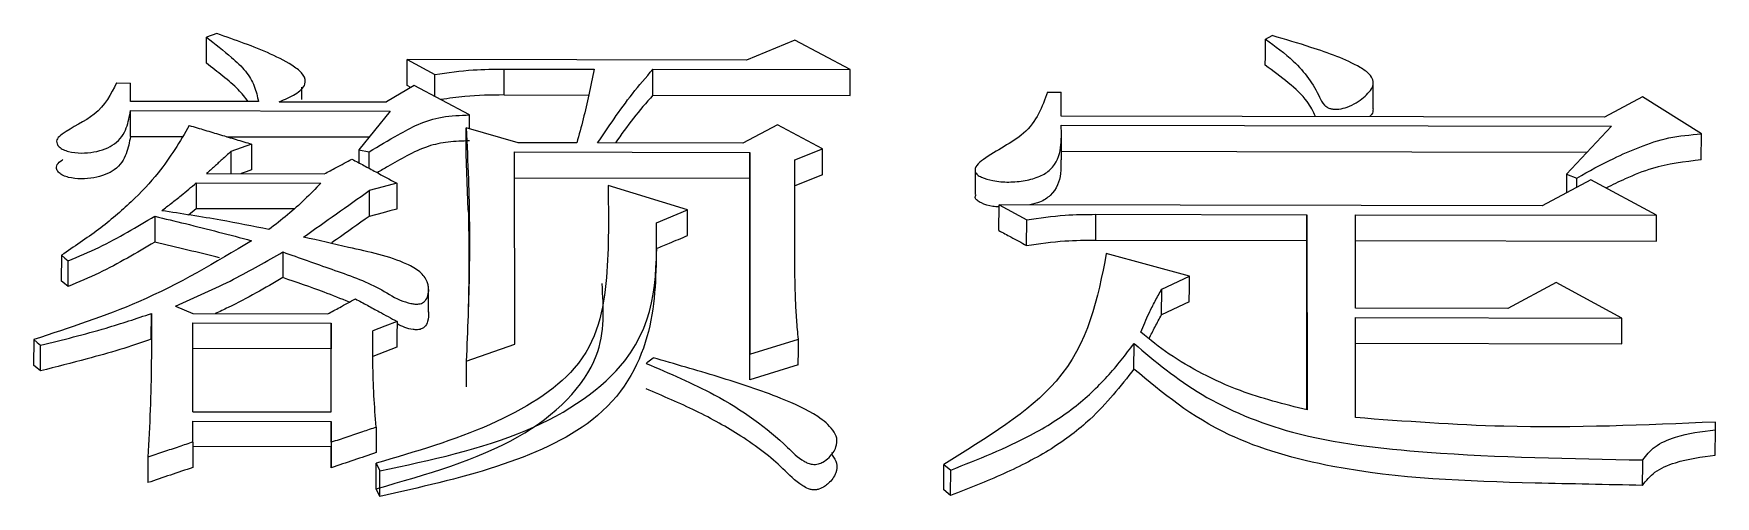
# Model space of a CAD drawing. Header units: millimetres. Extents: x 2451 to 4400, y 944 to 2322.
# Drawn here: x 2897.96 to 2903.22, y 2094.51 to 2095.95 of the extents above; entities that cross this region are included whole.
import ezdxf

# ---------------------------------------------------------------- set-up
doc = ezdxf.new("R2010")
doc.units = ezdxf.units.MM

msp = doc.modelspace()

# ---------------------------------------------------------------- linework, layer by layer
at = {"color": 7, "linetype": 'Continuous', "lineweight": 25}
for p, q in [((2898.4995, 2095.8587), (2898.4998, 2095.9398)), ((2898.5322, 2095.9512), (2898.4998, 2095.9398)), ((2901.8098, 2095.9337), (2901.8315, 2095.9451)), ((2900.3387, 2095.9307), (2900.1873, 2095.868)), ((2900.5118, 2095.8388), (2900.3387, 2095.9307)), ((2899.1269, 2095.7889), (2899.1272, 2095.87)), ((2899.1272, 2095.87), (2899.2137, 2095.8239)), ((2900.1873, 2095.868), (2899.1272, 2095.87)), ((2899.4298, 2095.7597), (2899.4301, 2095.8408)), ((2899.4301, 2095.8408), (2899.7113, 2095.8402)), ((2899.895, 2095.7588), (2899.8952, 2095.8399)), ((2899.8952, 2095.8399), (2900.5118, 2095.8388)), ((2898.2186, 2095.7971), (2898.2618, 2095.797)), ((2898.2619, 2095.7395), (2898.2618, 2095.797)), ((2898.7978, 2095.7459), (2898.7979, 2095.7841)), ((2898.798, 2095.8255), (2898.798, 2095.8269)), ((2899.1488, 2095.7896), (2899.0623, 2095.738)), ((2899.1379, 2095.7831), (2899.1269, 2095.7889)), ((2899.322, 2095.6973), (2899.1488, 2095.7896)), ((2899.2135, 2095.7551), (2899.2137, 2095.8239)), ((2902.1468, 2095.7159), (2902.1471, 2095.7977)), ((2898.6621, 2095.7388), (2898.2619, 2095.7395)), ((2898.727, 2095.7387), (2899.0623, 2095.738)), ((2899.4298, 2095.7597), (2899.6949, 2095.7592)), ((2899.895, 2095.7588), (2900.5115, 2095.7577)), ((2901.1284, 2095.7687), (2901.1717, 2095.7686)), ((2901.1717, 2095.6938), (2901.1717, 2095.7686)), ((2902.989, 2095.7538), (2902.87, 2095.6907)), ((2903.1729, 2095.6383), (2902.989, 2095.7538)), ((2898.2616, 2095.6299), (2898.2619, 2095.7107)), ((2898.2619, 2095.7107), (2899.0732, 2095.7092)), ((2899.0732, 2095.7092), (2898.9759, 2095.5883)), ((2899.3219, 2095.6539), (2899.322, 2095.6973)), ((2902.87, 2095.6907), (2901.1717, 2095.6938)), ((2898.2616, 2095.6299), (2898.4229, 2095.6296)), ((2898.5632, 2095.6293), (2899.0082, 2095.6285)), ((2899.4735, 2095.6105), (2899.3112, 2095.6569)), ((2900.2847, 2095.6667), (2900.1766, 2095.6092)), ((2900.4254, 2095.5914), (2900.2847, 2095.6667)), ((2901.1717, 2095.665), (2902.8917, 2095.6618)), ((2901.1727, 2095.5575), (2901.1729, 2095.6383)), ((2902.8917, 2095.6618), (2902.7511, 2095.5119)), ((2903.1727, 2095.5574), (2903.173, 2095.6382)), ((2898.5756, 2095.5832), (2898.5754, 2095.5138)), ((2898.9759, 2095.5883), (2898.9757, 2095.5479)), ((2898.9759, 2095.5883), (2899.0083, 2095.5824)), ((2899.0082, 2095.5305), (2899.0083, 2095.5824)), ((2899.3176, 2095.3995), (2899.3109, 2095.5761)), ((2899.4626, 2095.5816), (2900.1982, 2095.5802)), ((2899.4629, 2094.9809), (2899.4626, 2095.5816)), ((2899.6573, 2095.6101), (2899.4735, 2095.6105)), ((2900.1766, 2095.6092), (2899.7223, 2095.61)), ((2900.1982, 2095.5802), (2900.1985, 2094.9501)), ((2900.3389, 2095.5568), (2900.4254, 2095.5914)), ((2901.1728, 2095.5842), (2902.8161, 2095.5812)), ((2900.339, 2095.2021), (2900.3389, 2095.5568)), ((2900.903, 2095.5298), (2900.9027, 2095.4491)), ((2898.4675, 2095.485), (2898.8569, 2095.4843)), ((2898.4999, 2095.5139), (2898.8677, 2095.5133)), ((2899.4624, 2095.5009), (2900.198, 2095.4995)), ((2900.0036, 2095.4009), (2899.7548, 2095.4768)), ((2900.1983, 2094.8702), (2900.198, 2095.4995)), ((2900.4251, 2095.5106), (2900.3386, 2095.4762)), ((2902.8269, 2095.4943), (2902.6755, 2095.4134)), ((2902.7511, 2095.5119), (2902.751, 2095.4538)), ((2902.7511, 2095.5119), (2902.7836, 2095.5002)), ((2903.0324, 2095.3837), (2902.8269, 2095.4943)), ((2899.0084, 2095.4608), (2899.0081, 2095.3803)), ((2900.9769, 2095.336), (2900.9771, 2095.4166)), ((2900.9771, 2095.4166), (2901.0637, 2095.3699)), ((2902.6755, 2095.4134), (2900.9771, 2095.4166)), ((2898.3378, 2095.3808), (2898.3375, 2095.3003)), ((2898.4673, 2095.4044), (2898.4435, 2095.3846)), ((2898.7736, 2095.4039), (2898.4673, 2095.4044)), ((2899.906, 2095.28), (2899.9063, 2095.3604)), ((2899.9063, 2095.3604), (2900.0036, 2095.4009)), ((2901.0635, 2095.2894), (2901.0637, 2095.3699)), ((2901.2798, 2095.3065), (2901.28, 2095.3869)), ((2901.28, 2095.3869), (2901.9399, 2095.3857)), ((2901.9399, 2095.3857), (2901.9402, 2094.7757)), ((2902.0913, 2095.3854), (2903.0324, 2095.3837)), ((2902.0915, 2095.0935), (2902.0913, 2095.3854)), ((2901.2798, 2095.3065), (2901.9396, 2095.3053)), ((2901.9399, 2094.7758), (2901.9396, 2095.3053)), ((2902.0911, 2095.305), (2903.0322, 2095.3032)), ((2898.0457, 2095.2589), (2898.0455, 2095.1787)), ((2901.5722, 2095.194), (2901.3126, 2095.2646)), ((2898.0671, 2095.1611), (2898.0674, 2095.2414)), ((2899.1934, 2095.0813), (2899.1937, 2095.1623)), ((2901.4854, 2095.0731), (2901.4857, 2095.1532)), ((2901.4857, 2095.1532), (2901.5722, 2095.194)), ((2902.7188, 2095.1743), (2902.5674, 2095.0926)), ((2902.9244, 2095.0626), (2902.7188, 2095.1743)), ((2901.5719, 2095.1138), (2901.4854, 2095.0731)), ((2902.5674, 2095.0926), (2902.0915, 2095.0935)), ((2898.3268, 2094.997), (2898.3271, 2095.077)), ((2898.4569, 2095.0768), (2898.8788, 2095.076)), ((2898.4569, 2095.0474), (2898.8896, 2095.0466)), ((2898.457, 2094.7703), (2898.4569, 2095.0474)), ((2898.8896, 2095.0466), (2898.8893, 2094.9666)), ((2898.8897, 2094.7695), (2898.8896, 2095.0466)), ((2902.0915, 2095.0642), (2902.9244, 2095.0626)), ((2902.0916, 2094.7517), (2902.0915, 2095.0642)), ((2897.9593, 2094.9955), (2897.959, 2094.9155)), ((2900.1985, 2094.9501), (2900.3499, 2094.9969)), ((2897.9807, 2094.8978), (2897.981, 2094.9778)), ((2898.8893, 2094.9666), (2898.4566, 2094.9674)), ((2898.8894, 2094.7695), (2898.8893, 2094.9666)), ((2899.3115, 2094.9282), (2899.4629, 2094.9809)), ((2900.1983, 2094.8702), (2900.1985, 2094.9501)), ((2901.399, 2094.9033), (2901.3993, 2094.9832)), ((2902.0912, 2094.9841), (2902.9242, 2094.9826)), ((2900.3497, 2094.9169), (2900.1983, 2094.8702)), ((2898.457, 2094.7703), (2898.8897, 2094.7695)), ((2898.457, 2094.7407), (2898.8897, 2094.7399)), ((2898.457, 2094.6755), (2898.457, 2094.7407)), ((2898.8897, 2094.7399), (2898.8895, 2094.6603)), ((2898.8897, 2094.6747), (2898.8897, 2094.7399)), ((2903.2166, 2094.7141), (2903.2166, 2094.7378)), ((2898.457, 2094.6755), (2898.4568, 2094.5959)), ((2899.0303, 2094.7219), (2899.0301, 2094.6423)), ((2900.4562, 2094.7138), (2900.4562, 2094.7147)), ((2903.2164, 2094.6345), (2903.2166, 2094.7141)), ((2898.8895, 2094.6603), (2898.457, 2094.6611)), ((2898.8895, 2094.5951), (2898.8895, 2094.6603)), ((2900.4559, 2094.6342), (2900.4559, 2094.6428)), ((2899.0304, 2094.6091), (2899.0412, 2094.5853)), ((2900.8041, 2094.5264), (2900.8044, 2094.6058)), ((2900.8044, 2094.6058), (2900.8261, 2094.5879)), ((2899.041, 2094.5058), (2899.0301, 2094.5296)), ((2900.8258, 2094.5085), (2900.8042, 2094.5263))]:
    msp.add_line(p, q, dxfattribs=at)
at = {"color": 7, "linetype": 'Continuous', "lineweight": 25, "flags": 128}
for points in [[(2901.8096, 2095.8525), (2901.8097, 2095.881), (2901.8097, 2095.9073), (2901.8098, 2095.9337)], [(2900.5115, 2095.7577), (2900.5117, 2095.8031), (2900.5118, 2095.8388)], [(2899.3109, 2095.5761), (2899.3111, 2095.6214), (2899.3112, 2095.6569)], [(2898.6405, 2095.6062), (2898.6081, 2095.5947), (2898.5756, 2095.5832)], [(2898.6405, 2095.6062), (2898.6404, 2095.561), (2898.6403, 2095.5255)], [(2900.198, 2095.4995), (2900.1981, 2095.5447), (2900.1982, 2095.5802)], [(2900.4251, 2095.5106), (2900.4253, 2095.5559), (2900.4254, 2095.5914)], [(2898.6403, 2095.5255), (2898.624, 2095.5198), (2898.6078, 2095.514), (2898.6071, 2095.5137)], [(2898.4675, 2095.485), (2898.4674, 2095.4399), (2898.4673, 2095.4044)], [(2899.0949, 2095.4839), (2899.0516, 2095.4724), (2899.0084, 2095.4608)], [(2899.0949, 2095.4839), (2899.0948, 2095.4387), (2899.0947, 2095.4033)], [(2902.7835, 2095.4712), (2902.7835, 2095.4752), (2902.7836, 2095.5002)], [(2899.0947, 2095.4033), (2899.073, 2095.3975), (2899.0514, 2095.3918), (2899.0081, 2095.3803)], [(2900.0034, 2095.3204), (2900.0035, 2095.3655), (2900.0036, 2095.4009)], [(2901.9396, 2095.3053), (2901.9398, 2095.3503), (2901.9399, 2095.3857)], [(2903.0322, 2095.3032), (2903.0323, 2095.3483), (2903.0324, 2095.3837)], [(2898.0457, 2095.2589), (2898.0566, 2095.2502), (2898.0674, 2095.2414)], [(2898.7381, 2095.2694), (2898.738, 2095.2336), (2898.7379, 2095.2113), (2898.7378, 2095.1891)], [(2898.0671, 2095.1611), (2898.0563, 2095.1699), (2898.0455, 2095.1787)], [(2901.5719, 2095.1138), (2901.5721, 2095.1587), (2901.5722, 2095.194)], [(2898.4028, 2095.1003), (2898.4298, 2095.0886), (2898.4569, 2095.0768)], [(2899.0951, 2095.0521), (2899.0573, 2095.0375), (2899.0194, 2095.0229)], [(2899.0951, 2095.0521), (2899.095, 2095.0073), (2899.0949, 2094.9721)], [(2902.9242, 2094.9826), (2902.9243, 2095.0274), (2902.9244, 2095.0626)], [(2897.9593, 2094.9954), (2897.9701, 2094.9866), (2897.981, 2094.9778)], [(2900.3497, 2094.9169), (2900.3498, 2094.9617), (2900.3499, 2094.9969)], [(2899.0949, 2094.9721), (2899.057, 2094.9575), (2899.0191, 2094.9429)], [(2899.874, 2094.9212), (2899.8795, 2094.9257), (2899.8875, 2094.9323), (2899.8956, 2094.9389)], [(2897.9807, 2094.8978), (2897.9699, 2094.9067), (2897.9591, 2094.9155)], [(2899.3115, 2094.9282), (2899.3114, 2094.8835), (2899.3113, 2094.8483)], [(2898.8897, 2094.6747), (2898.8896, 2094.6301), (2898.8895, 2094.5951)], [(2898.3164, 2094.6282), (2898.3163, 2094.5837), (2898.3162, 2094.5487)], [(2899.0301, 2094.5296), (2899.0302, 2094.5619), (2899.0303, 2094.5855), (2899.0304, 2094.6091)], [(2899.041, 2094.5058), (2899.0411, 2094.5381), (2899.0411, 2094.5617), (2899.0412, 2094.5853)], [(2900.8258, 2094.5085), (2900.8259, 2094.5375), (2900.826, 2094.5627), (2900.8261, 2094.5879)], [(2902.9892, 2094.5401), (2902.9893, 2094.5624), (2902.9894, 2094.5847), (2902.9895, 2094.6196)]]:
    msp.add_lwpolyline(points, dxfattribs=at)
at = {"color": 7, "linetype": 'Continuous', "lineweight": 25}
for points, knots in [([(2898.4998, 2095.9398), (2898.5262, 2095.9191), (2898.5697, 2095.885), (2898.6244, 2095.835), (2898.6512, 2095.7876), (2898.6585, 2095.755), (2898.6621, 2095.7388)], [0, 0, 0, 0, 0.34464, 0.565757, 0.783533, 1, 1, 1, 1]), ([(2898.727, 2095.7387), (2898.7443, 2095.7459), (2898.7784, 2095.7601), (2898.8129, 2095.7901), (2898.8057, 2095.8233), (2898.7653, 2095.8555), (2898.6765, 2095.9011), (2898.5895, 2095.9313), (2898.5322, 2095.9512)], [0, 0, 0, 0, 0.121784, 0.238894, 0.329995, 0.425945, 0.621085, 1, 1, 1, 1]), ([(2901.8098, 2095.9337), (2901.8405, 2095.9116), (2901.9152, 2095.8578), (2901.9659, 2095.7846), (2901.9886, 2095.7328), (2902.0026, 2095.7211), (2902.013, 2095.7166), (2902.0254, 2095.7147), (2902.0437, 2095.7157), (2902.069, 2095.7218), (2902.1033, 2095.7395), (2902.1301, 2095.7623), (2902.1481, 2095.7873), (2902.1473, 2095.8067), (2902.1347, 2095.8275), (2902.0748, 2095.8668), (2901.9681, 2095.9048), (2901.872, 2095.9332), (2901.8315, 2095.9451)], [0, 0, 0, 0, 0.137525, 0.335447, 0.378025, 0.3933, 0.403602, 0.413937, 0.429101, 0.455132, 0.490172, 0.557555, 0.588524, 0.619673, 0.649408, 0.693614, 0.870956, 1, 1, 1, 1]), ([(2898.63, 2095.7388), (2898.6203, 2095.7517), (2898.5989, 2095.7798), (2898.5509, 2095.8184), (2898.5167, 2095.8452), (2898.4995, 2095.8587)], [0, 0, 0, 0, 0.293977, 0.646298, 1, 1, 1, 1]), ([(2899.2137, 2095.8239), (2899.2535, 2095.8296), (2899.3246, 2095.8397), (2899.3978, 2095.8404), (2899.4301, 2095.8408)], [0, 0, 0, 0, 0.558835, 1, 1, 1, 1]), ([(2899.7113, 2095.8402), (2899.7062, 2095.8136), (2899.6961, 2095.7618), (2899.6776, 2095.6852), (2899.6641, 2095.6351), (2899.6573, 2095.6101)], [0, 0, 0, 0, 0.347753, 0.673826, 1, 1, 1, 1]), ([(2899.7223, 2095.61), (2899.7393, 2095.6351), (2899.7744, 2095.6867), (2899.8295, 2095.7641), (2899.8733, 2095.8146), (2899.8952, 2095.8399)], [0, 0, 0, 0, 0.32194, 0.6606, 1, 1, 1, 1]), ([(2901.9668, 2095.6924), (2901.9591, 2095.7082), (2901.9407, 2095.746), (2901.8826, 2095.7988), (2901.834, 2095.8345), (2901.8096, 2095.8525)], [0, 0, 0, 0, 0.263498, 0.628443, 1, 1, 1, 1]), ([(2898.2186, 2095.7971), (2898.2008, 2095.7622), (2898.1687, 2095.6991), (2898.0722, 2095.656), (2898.0308, 2095.6239), (2898.0301, 2095.6087), (2898.0384, 2095.597), (2898.0509, 2095.5884), (2898.0742, 2095.5806), (2898.1078, 2095.5771), (2898.1478, 2095.5804), (2898.1835, 2095.5905), (2898.2268, 2095.6131), (2898.2522, 2095.6568), (2898.2587, 2095.6928), (2898.2619, 2095.7107)], [0, 0, 0, 0, 0.230991, 0.417984, 0.453958, 0.487906, 0.511162, 0.535138, 0.560231, 0.612084, 0.662769, 0.713245, 0.762331, 0.881446, 1, 1, 1, 1]), ([(2899.4298, 2095.7597), (2899.3887, 2095.7592), (2899.3218, 2095.7584), (2899.257, 2095.7489), (2899.232, 2095.7453)], [0, 0, 0, 0, 0.614176, 1, 1, 1, 1]), ([(2899.895, 2095.7588), (2899.8742, 2095.7351), (2899.8316, 2095.6865), (2899.796, 2095.6359), (2899.7777, 2095.6099)], [0, 0, 0, 0, 0.487895, 1, 1, 1, 1]), ([(2901.1284, 2095.7687), (2901.112, 2095.7228), (2901.0823, 2095.6397), (2900.9577, 2095.5819), (2900.9063, 2095.5411), (2900.8993, 2095.5229), (2900.909, 2095.51), (2900.9272, 2095.4997), (2900.9604, 2095.49), (2901.0081, 2095.4863), (2901.0589, 2095.4912), (2901.1057, 2095.5036), (2901.1558, 2095.5366), (2901.1732, 2095.5951), (2901.1722, 2095.6417), (2901.1717, 2095.665)], [0, 0, 0, 0, 0.230342, 0.416703, 0.453391, 0.48758, 0.504129, 0.522219, 0.561724, 0.611998, 0.663323, 0.713955, 0.762021, 0.881086, 1, 1, 1, 1]), ([(2899.0083, 2095.5824), (2899.0382, 2095.6003), (2899.0876, 2095.6297), (2899.1595, 2095.6691), (2899.2353, 2095.6942), (2899.2928, 2095.6962), (2899.322, 2095.6973)], [0, 0, 0, 0, 0.334385, 0.5522024, 0.7732715, 1, 1, 1, 1]), ([(2902.1463, 2095.7163), (2902.1462, 2095.7104), (2902.146, 2095.7016), (2902.138, 2095.6944), (2902.1355, 2095.6921)], [0, 0, 0, 0, 0.677229, 1, 1, 1, 1]), ([(2898.2616, 2095.6299), (2898.2584, 2095.6119), (2898.2519, 2095.5759), (2898.2266, 2095.5324), (2898.1833, 2095.5098), (2898.1475, 2095.4997), (2898.1075, 2095.4964), (2898.0739, 2095.4999), (2898.0507, 2095.5076), (2898.0381, 2095.5163), (2898.0298, 2095.5279), (2898.0305, 2095.5431), (2898.0427, 2095.5526), (2898.0496, 2095.5574), (2898.0505, 2095.558)], [0, 0, 0, 0, 0.201848, 0.404686, 0.488317, 0.574344, 0.660748, 0.749139, 0.791902, 0.832744, 0.872347, 0.930144, 0.991413, 1, 1, 1, 1]), ([(2898.4458, 2095.6643), (2898.4163, 2095.6144), (2898.3676, 2095.5318), (2898.2655, 2095.4248), (2898.1645, 2095.3382), (2898.0854, 2095.2854), (2898.0457, 2095.2589)], [0, 0, 0, 0, 0.335399, 0.554927, 0.776461, 1, 1, 1, 1]), ([(2898.4458, 2095.6643), (2898.462, 2095.6595), (2898.4945, 2095.6498), (2898.5432, 2095.6353), (2898.5918, 2095.6208), (2898.6243, 2095.6111), (2898.6405, 2095.6062)], [0, 0, 0, 0, 0.25, 0.5, 0.75, 1, 1, 1, 1]), ([(2899.3112, 2095.6569), (2899.3138, 2095.6034), (2899.321, 2095.4564), (2899.3232, 2095.2138), (2899.3154, 2095.0234), (2899.3115, 2094.9282)], [0, 0, 0, 0, 0.2224698, 0.6110883, 1, 1, 1, 1]), ([(2902.7836, 2095.5002), (2902.8211, 2095.5213), (2902.8832, 2095.5562), (2902.9798, 2095.5977), (2903.0694, 2095.6292), (2903.1383, 2095.6352), (2903.1729, 2095.6382)], [0, 0, 0, 0, 0.334836, 0.553745, 0.775373, 1, 1, 1, 1]), ([(2898.5756, 2095.5832), (2898.5666, 2095.575), (2898.5495, 2095.5593), (2898.5243, 2095.5362), (2898.508, 2095.5214), (2898.4999, 2095.5139)], [0, 0, 0, 0, 0.357705, 0.678852, 1, 1, 1, 1]), ([(2899.3217, 2095.6164), (2899.2994, 2095.6157), (2899.2549, 2095.6143), (2899.1855, 2095.5997), (2899.1259, 2095.5699), (2899.0742, 2095.5415), (2899.0442, 2095.5234), (2899.0335, 2095.5169)], [0, 0, 0, 0, 0.1937884, 0.3850795, 0.6268549, 0.866137, 1, 1, 1, 1]), ([(2898.8677, 2095.5133), (2898.8801, 2095.5199), (2898.9007, 2095.5308), (2898.9295, 2095.5462), (2898.946, 2095.555), (2898.9542, 2095.5594)], [0, 0, 0, 0, 0.428365, 0.714182, 1, 1, 1, 1]), ([(2898.9542, 2095.5594), (2898.9666, 2095.5528), (2898.9913, 2095.5395), (2899.0382, 2095.5143), (2899.0727, 2095.4958), (2899.0949, 2095.4839)], [0, 0, 0, 0, 0.263606, 0.527213, 1, 1, 1, 1]), ([(2901.1706, 2095.5575), (2901.1707, 2095.543), (2901.1712, 2095.5051), (2901.155, 2095.4564), (2901.1099, 2095.425), (2901.0843, 2095.4189), (2901.0738, 2095.4164)], [0, 0, 0, 0, 0.26865, 0.702512, 0.877748, 1, 1, 1, 1]), ([(2903.1727, 2095.5574), (2903.1201, 2095.5507), (2903.034, 2095.5396), (2902.9403, 2095.5009), (2902.8944, 2095.4784), (2902.8746, 2095.4687)], [0, 0, 0, 0, 0.470332, 0.771029, 1, 1, 1, 1]), ([(2898.3594, 2095.3982), (2898.3696, 2095.406), (2898.3901, 2095.4217), (2898.4265, 2095.4505), (2898.4518, 2095.4718), (2898.4675, 2095.485)], [0, 0, 0, 0, 0.275387, 0.550784, 1, 1, 1, 1]), ([(2898.8569, 2095.4843), (2898.8403, 2095.467), (2898.8078, 2095.4332), (2898.7535, 2095.3848), (2898.7144, 2095.3545), (2898.6947, 2095.3394)], [0, 0, 0, 0, 0.343045, 0.670986, 1, 1, 1, 1]), ([(2899.7548, 2095.4768), (2899.7564, 2095.3818), (2899.7596, 2095.192), (2899.7078, 2094.9094), (2899.3926, 2094.716), (2899.1527, 2094.6452), (2899.0304, 2094.6091)], [0, 0, 0, 0, 0.273656, 0.5467643, 0.7688728, 1, 1, 1, 1]), ([(2898.803, 2095.3159), (2898.8372, 2095.3401), (2898.9057, 2095.3885), (2898.9741, 2095.4367), (2899.0084, 2095.4608)], [0, 0, 0, 0, 0.499922, 1, 1, 1, 1]), ([(2900.9771, 2095.4098), (2900.9705, 2095.4102), (2900.9506, 2095.4113), (2900.9269, 2095.4192), (2900.909, 2095.4293), (2900.9006, 2095.4391), (2900.9037, 2095.4457), (2900.9053, 2095.4491)], [0, 0, 0, 0, 0.178857, 0.534546, 0.69736, 0.846239, 1, 1, 1, 1]), ([(2898.0674, 2095.2414), (2898.0998, 2095.2551), (2898.1647, 2095.2826), (2898.2531, 2095.3305), (2898.3095, 2095.364), (2898.3378, 2095.3808)], [0, 0, 0, 0, 0.332402, 0.665753, 1, 1, 1, 1]), ([(2898.3378, 2095.3808), (2898.3697, 2095.3731), (2898.4366, 2095.3572), (2898.5375, 2095.3318), (2898.6063, 2095.3136), (2898.6406, 2095.3045)], [0, 0, 0, 0, 0.314066, 0.657008, 1, 1, 1, 1]), ([(2898.6947, 2095.3394), (2898.6446, 2095.3494), (2898.5341, 2095.3714), (2898.4211, 2095.3887), (2898.3594, 2095.3982)], [0, 0, 0, 0, 0.4532284, 1, 1, 1, 1]), ([(2899.0081, 2095.3803), (2898.9739, 2095.3562), (2898.9341, 2095.3282), (2898.8942, 2095.3001), (2898.8887, 2095.2961)], [0, 0, 0, 0, 0.859803, 1, 1, 1, 1]), ([(2899.0412, 2094.5853), (2899.2005, 2094.6192), (2899.511, 2094.6853), (2899.9108, 2094.9618), (2899.908, 2095.2103), (2899.9063, 2095.3604)], [0, 0, 0, 0, 0.294377, 0.573566, 1, 1, 1, 1]), ([(2899.3176, 2095.4022), (2899.3188, 2095.3502), (2899.3206, 2095.2721), (2899.3192, 2095.1583), (2899.3182, 2095.1124), (2899.3175, 2095.0882), (2899.3175, 2095.0875), (2899.3175, 2095.0871)], [0, 0, 0, 0, 0.522325, 0.784803, 0.910335, 0.95162, 1, 1, 1, 1]), ([(2901.0637, 2095.3699), (2901.1035, 2095.3756), (2901.1746, 2095.3858), (2901.2478, 2095.3866), (2901.28, 2095.3869)], [0, 0, 0, 0, 0.5588348, 1, 1, 1, 1]), ([(2898.6406, 2095.3045), (2898.5278, 2095.2368), (2898.3246, 2095.1149), (2898.0717, 2095.0322), (2897.9593, 2094.9955)], [0, 0, 0, 0, 0.555355, 1, 1, 1, 1]), ([(2898.7381, 2095.2694), (2898.789, 2095.2513), (2898.8909, 2095.215), (2899.0213, 2095.1701), (2899.0893, 2095.1238), (2899.1303, 2095.1095), (2899.1507, 2095.1063), (2899.1622, 2095.1062), (2899.1715, 2095.1085), (2899.1794, 2095.1129), (2899.1883, 2095.1227), (2899.1957, 2095.1445), (2899.194, 2095.1752), (2899.169, 2095.2084), (2899.091, 2095.2521), (2898.9586, 2095.2794), (2898.8496, 2095.3049), (2898.803, 2095.3159)], [0, 0, 0, 0, 0.161579, 0.323324, 0.40434, 0.438668, 0.45011, 0.461656, 0.469309, 0.476933, 0.490584, 0.519382, 0.576919, 0.627894, 0.680324, 0.863019, 1, 1, 1, 1]), ([(2899.906, 2095.28), (2899.9196, 2095.2856), (2899.9427, 2095.2952), (2899.9751, 2095.3087), (2899.9939, 2095.3165), (2900.0034, 2095.3204)], [0, 0, 0, 0, 0.4201359, 0.7100675, 1, 1, 1, 1]), ([(2900.9769, 2095.336), (2900.9893, 2095.3294), (2901.0099, 2095.3183), (2901.0387, 2095.3028), (2901.0552, 2095.2939), (2901.0635, 2095.2894)], [0, 0, 0, 0, 0.428611, 0.714305, 1, 1, 1, 1]), ([(2901.0635, 2095.2894), (2901.1032, 2095.2952), (2901.1744, 2095.3054), (2901.2475, 2095.3061), (2901.2798, 2095.3065)], [0, 0, 0, 0, 0.558823, 1, 1, 1, 1]), ([(2898.3375, 2095.3003), (2898.3092, 2095.2835), (2898.2531, 2095.25), (2898.1644, 2095.2022), (2898.0996, 2095.1749), (2898.0671, 2095.1611)], [0, 0, 0, 0, 0.335293, 0.666612, 1, 1, 1, 1]), ([(2898.5405, 2095.2505), (2898.5076, 2095.2588), (2898.4402, 2095.2759), (2898.3722, 2095.292), (2898.3375, 2095.3003)], [0, 0, 0, 0, 0.488807, 1, 1, 1, 1]), ([(2898.4028, 2095.1003), (2898.4335, 2095.1138), (2898.4951, 2095.1409), (2898.6099, 2095.1953), (2898.6877, 2095.2402), (2898.7381, 2095.2693)], [0, 0, 0, 0, 0.260626, 0.5213, 1, 1, 1, 1]), ([(2899.906, 2095.28), (2899.9043, 2095.1881), (2899.901, 2095.0041), (2899.7567, 2094.7407), (2899.4084, 2094.5871), (2899.1647, 2094.5332), (2899.041, 2094.5058)], [0, 0, 0, 0, 0.271412, 0.543735, 0.768302, 1, 1, 1, 1]), ([(2901.3125, 2095.2646), (2901.2855, 2095.1244), (2901.2366, 2094.8703), (2900.9381, 2094.6876), (2900.8044, 2094.6058)], [0, 0, 0, 0, 0.551895, 1, 1, 1, 1]), ([(2900.3499, 2094.9969), (2900.3481, 2095.0171), (2900.3444, 2095.0574), (2900.3404, 2095.1259), (2900.3395, 2095.1741), (2900.339, 2095.2021)], [0, 0, 0, 0, 0.294545, 0.589103, 1, 1, 1, 1]), ([(2898.7378, 2095.189), (2898.6826, 2095.1568), (2898.6151, 2095.1174), (2898.5404, 2095.0829), (2898.5269, 2095.0766)], [0, 0, 0, 0, 0.818646, 1, 1, 1, 1]), ([(2898.9464, 2095.1125), (2898.92, 2095.1231), (2898.8522, 2095.1502), (2898.7812, 2095.1743), (2898.7378, 2095.1891)], [0, 0, 0, 0, 0.38851, 1, 1, 1, 1]), ([(2899.0301, 2094.5296), (2899.1884, 2094.5747), (2899.4956, 2094.6622), (2899.7519, 2094.9207), (2899.7409, 2095.0944), (2899.7361, 2095.1705)], [0, 0, 0, 0, 0.374122, 0.725878, 1, 1, 1, 1]), ([(2901.4208, 2095.0184), (2901.4288, 2095.0384), (2901.4419, 2095.0712), (2901.4652, 2095.1159), (2901.4789, 2095.1408), (2901.4857, 2095.1532)], [0, 0, 0, 0, 0.438753, 0.719321, 1, 1, 1, 1]), ([(2898.8788, 2095.076), (2898.8911, 2095.0827), (2898.9117, 2095.0938), (2898.9405, 2095.1094), (2898.957, 2095.1183), (2898.9653, 2095.1227)], [0, 0, 0, 0, 0.428365, 0.714182, 1, 1, 1, 1]), ([(2898.9653, 2095.1227), (2898.9776, 2095.116), (2899.0023, 2095.1026), (2899.0456, 2095.079), (2899.0765, 2095.0622), (2899.0951, 2095.0521)], [0, 0, 0, 0, 0.285574, 0.571147, 1, 1, 1, 1]), ([(2897.981, 2094.9778), (2898.0153, 2094.9863), (2898.0841, 2095.0034), (2898.2009, 2095.0349), (2898.2803, 2095.0614), (2898.3271, 2095.077)], [0, 0, 0, 0, 0.290709, 0.581454, 1, 1, 1, 1]), ([(2898.3271, 2095.077), (2898.3272, 2095.0261), (2898.3275, 2094.9263), (2898.3242, 2094.7766), (2898.319, 2094.6777), (2898.3164, 2094.6282)], [0, 0, 0, 0, 0.341807, 0.670864, 1, 1, 1, 1]), ([(2899.1932, 2095.0817), (2899.1935, 2095.0717), (2899.194, 2095.0558), (2899.1851, 2095.038), (2899.1751, 2095.0302), (2899.1672, 2095.0271), (2899.1571, 2095.0259), (2899.1405, 2095.0272), (2899.1177, 2095.0329), (2899.1029, 2095.0408), (2899.0951, 2095.045)], [0, 0, 0, 0, 0.277836, 0.443969, 0.50265, 0.549589, 0.596586, 0.672221, 0.825102, 1, 1, 1, 1]), ([(2901.4463, 2094.9988), (2901.4524, 2095.011), (2901.4649, 2095.0359), (2901.4785, 2095.0605), (2901.4854, 2095.0731)], [0, 0, 0, 0, 0.491704, 1, 1, 1, 1]), ([(2898.3268, 2094.997), (2898.2942, 2094.9858), (2898.2289, 2094.9634), (2898.1126, 2094.9312), (2898.0293, 2094.9101), (2897.9807, 2094.8978)], [0, 0, 0, 0, 0.29378, 0.587582, 1, 1, 1, 1]), ([(2899.0303, 2094.7219), (2899.0275, 2094.7547), (2899.0216, 2094.8214), (2899.0193, 2094.9218), (2899.0194, 2094.9892), (2899.0194, 2095.0229)], [0, 0, 0, 0, 0.326156, 0.663016, 1, 1, 1, 1]), ([(2901.9402, 2094.7757), (2901.8686, 2094.7937), (2901.7515, 2094.8232), (2901.6116, 2094.8875), (2901.5064, 2094.9485), (2901.4492, 2094.9952), (2901.4208, 2095.0184)], [0, 0, 0, 0, 0.34637, 0.567178, 0.784978, 1, 1, 1, 1]), ([(2899.874, 2094.9212), (2899.947, 2094.8901), (2900.1172, 2094.8175), (2900.2714, 2094.7065), (2900.3494, 2094.6249), (2900.3795, 2094.6093), (2900.3916, 2094.6057), (2900.4033, 2094.6052), (2900.4148, 2094.6074), (2900.4306, 2094.6142), (2900.4519, 2094.6315), (2900.4691, 2094.657), (2900.4724, 2094.6873), (2900.4546, 2094.7211), (2900.3995, 2094.7671), (2900.276, 2094.8229), (2900.0997, 2094.8801), (2899.9637, 2094.9192), (2899.8956, 2094.9388)], [0, 0, 0, 0, 0.1630543, 0.380104, 0.4338973, 0.4429513, 0.4520899, 0.4580082, 0.4639154, 0.4738499, 0.4929681, 0.5284012, 0.5556325, 0.5828568, 0.6338586, 0.7245, 0.8619389, 1, 1, 1, 1]), ([(2900.8261, 2094.5879), (2900.9124, 2094.622), (2901.0535, 2094.6778), (2901.2149, 2094.7801), (2901.3191, 2094.8787), (2901.3726, 2094.9485), (2901.3992, 2094.9832)], [0, 0, 0, 0, 0.3473722, 0.5679297, 0.7850181, 1, 1, 1, 1]), ([(2901.3993, 2094.9832), (2901.4652, 2094.9276), (2901.5978, 2094.8157), (2901.9122, 2094.6835), (2902.3963, 2094.6298), (2902.7649, 2094.6235), (2902.9895, 2094.6196)], [0, 0, 0, 0, 0.189312, 0.380663, 0.622563, 1, 1, 1, 1]), ([(2901.399, 2094.9033), (2901.3568, 2094.8496), (2901.287, 2094.7608), (2901.1446, 2094.6513), (2900.9932, 2094.574), (2900.8818, 2094.5304), (2900.8258, 2094.5085)], [0, 0, 0, 0, 0.332711, 0.551426, 0.774321, 1, 1, 1, 1]), ([(2902.9892, 2094.5401), (2902.8772, 2094.5423), (2902.5532, 2094.5487), (2902.1032, 2094.5648), (2901.6507, 2094.6938), (2901.4887, 2094.8286), (2901.399, 2094.9033)], [0, 0, 0, 0, 0.188279, 0.544713, 0.7478, 1, 1, 1, 1]), ([(2900.4552, 2094.6345), (2900.4609, 2094.6262), (2900.473, 2094.6085), (2900.4686, 2094.5767), (2900.4518, 2094.5524), (2900.4316, 2094.536), (2900.4181, 2094.5289), (2900.404, 2094.5258), (2900.3924, 2094.5261), (2900.3779, 2094.5301), (2900.3423, 2094.5503), (2900.2858, 2094.6119), (2900.1788, 2094.6928), (2900.0317, 2094.7747), (2899.9266, 2094.819), (2899.8737, 2094.8414)], [0, 0, 0, 0, 0.0457974, 0.0978067, 0.1597806, 0.1795372, 0.2037891, 0.2147196, 0.2257381, 0.2389693, 0.2639379, 0.3761647, 0.5989325, 0.7979171, 1, 1, 1, 1]), ([(2903.2166, 2094.7378), (2902.9961, 2094.7284), (2902.6201, 2094.7122), (2902.2462, 2094.7402), (2902.0916, 2094.7517)], [0, 0, 0, 0, 0.5864613, 1, 1, 1, 1]), ([(2898.457, 2094.6755), (2898.4425, 2094.6706), (2898.4118, 2094.6603), (2898.3649, 2094.6445), (2898.3326, 2094.6337), (2898.3164, 2094.6282)], [0, 0, 0, 0, 0.310621, 0.65531, 1, 1, 1, 1]), ([(2899.0303, 2094.7219), (2899.0158, 2094.717), (2898.9851, 2094.7067), (2898.9382, 2094.6909), (2898.9059, 2094.6801), (2898.8897, 2094.6747)], [0, 0, 0, 0, 0.310621, 0.65531, 1, 1, 1, 1]), ([(2902.9895, 2094.6196), (2903.0006, 2094.634), (2903.0233, 2094.6634), (2903.1044, 2094.6992), (2903.1737, 2094.7084), (2903.2166, 2094.7141)], [0, 0, 0, 0, 0.268928, 0.5480456, 1, 1, 1, 1]), ([(2899.0301, 2094.6423), (2899.0067, 2094.6344), (2898.9598, 2094.6187), (2898.9129, 2094.603), (2898.8895, 2094.5951)], [0, 0, 0, 0, 0.500001, 1, 1, 1, 1]), ([(2902.9892, 2094.5401), (2903.0004, 2094.5545), (2903.0231, 2094.5839), (2903.1041, 2094.6196), (2903.1735, 2094.6288), (2903.2164, 2094.6345)], [0, 0, 0, 0, 0.268787, 0.547894, 1, 1, 1, 1]), ([(2898.4568, 2094.5959), (2898.4334, 2094.5881), (2898.3865, 2094.5724), (2898.3396, 2094.5566), (2898.3162, 2094.5487)], [0, 0, 0, 0, 0.500001, 1, 1, 1, 1])]:
    msp.add_open_spline(points, degree=3, knots=knots, dxfattribs=at)

doc.saveas('drawing.dxf')
